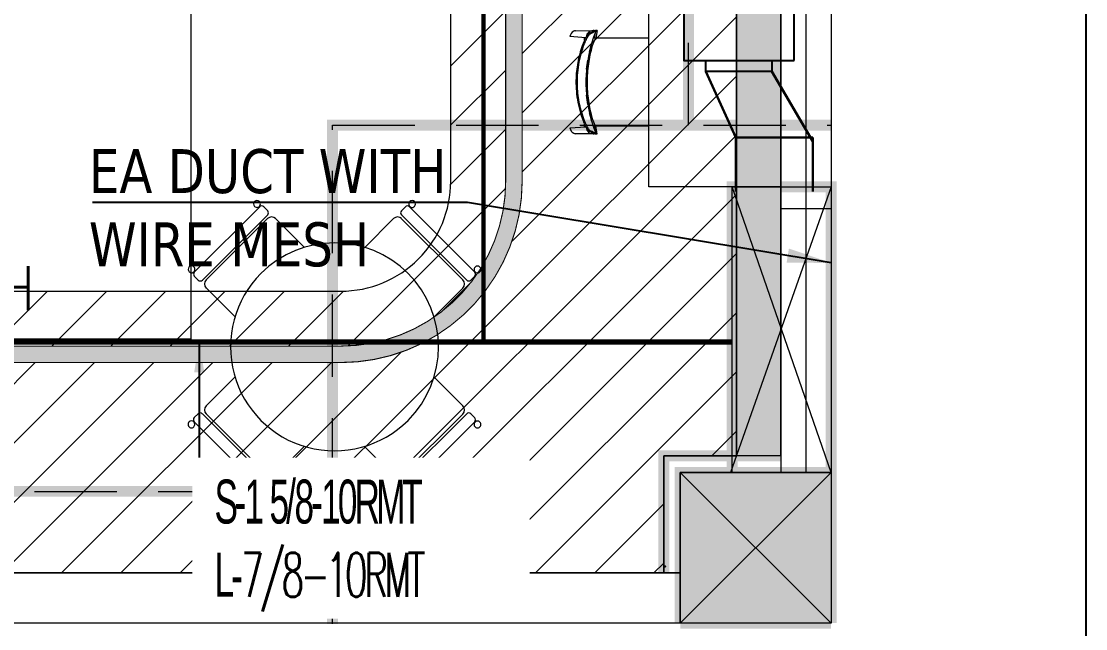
# Model space of a CAD drawing. Header units: millimetres. Extents: x -81374 to 485233, y -39075 to 157313.
# Drawn here: x 53329 to 58171, y 11680 to 14445 of the extents above; entities that cross this region are included whole.
import ezdxf
from ezdxf.enums import TextEntityAlignment as Align

# ---------------------------------------------------------------- set-up
doc = ezdxf.new("R2010")
doc.units = ezdxf.units.MM
doc.header["$PDMODE"] = 34
doc.header["$PDSIZE"] = -1
doc.linetypes.add('CENTER', pattern=[2, 1.25, -0.25, 0.25, -0.25])
doc.linetypes.add('HIDDEN', pattern=[0.375, 0.25, -0.125])
doc.layers.add('ceiling', color=7, linetype='Continuous', lineweight=5, true_color=0x560d91)
doc.layers.add('LinearLight', color=7, linetype='Continuous', lineweight=5, true_color=0xb41f08)
for name, color, linetype in [('CEN', 252, 'CENTER'), ('HATCH', 8, 'Continuous'), ('Hatch 01_UC', 7, 'Continuous'), ('HVAC-TEXT', 7, 'Continuous'), ('M HVAC DRAIN PIPE', 8, 'Continuous'), ('M-HVAC ELLIPTICAL DUCT', 6, 'Continuous'), ('M-HVAC VRV PIPE', 152, 'Continuous'), ('M-HVAC-SUPPLY AIR DUCT', 4, 'Continuous'), ('M-HVAC-TEXT', 7, 'Continuous'), ('PCE-HVACTEXT', 7, 'Continuous')]:
    doc.layers.add(name, color=color, linetype=linetype)
for name, color, linetype, lineweight in [('DRAIN PIPE', 76, 'Continuous', 30), ('G-IMPT', 8, 'Continuous', 5), ('HVAC EA DUCT', 1, 'Continuous', 30), ('ID-MODULAR', 44, 'Continuous', 9), ('M-HVAC-EQUIP TEXT', 230, 'Continuous', 0), ('VRF -COPPER PIPE', 4, 'Continuous', 9)]:
    doc.layers.add(name, color=color, linetype=linetype, lineweight=lineweight)
doc.styles.add('HVAC TEXT', font='Romans.shx', dxfattribs={"width": 0.8, "height": 100})
doc.styles.add('romans', font='stylu.ttf', dxfattribs={"height": 125})
doc.styles.add('rs', font='romans.shx', dxfattribs={"width": 0.75})
doc.styles.get("Standard").update_dxf_attribs({"font": 'arial.ttf'})
doc.dimstyles.new('GLAZ ALU', dxfattribs={"dimscale": 100, "dimtxt": 2, "dimasz": 1.4, "dimexe": 0.8, "dimexo": 0.8, "dimgap": 0.75, "dimtad": 1, "dimdec": 0, "dimzin": 0, "dimdsep": 46, "dimtxsty": 'rs', "dimcen": 0.09, "dimclrd": 8, "dimclre": 8, "dimclrt": 2, "dimadec": 0, "dimazin": 0, "dimtfac": 1, "dimtdec": 0, "dimtmove": 0, "dimatfit": 3, "dimfxl": 1, "dimtolj": 1, "dimtzin": 0, "dimarcsym": 0})
doc.dimstyles.new('HVAC DIM', dxfattribs={"dimtxt": 100, "dimasz": 200, "dimexe": 50, "dimexo": 50, "dimgap": 50, "dimtad": 1, "dimtoh": 1, "dimdec": 0, "dimzin": 0, "dimdsep": 46, "dimtxsty": 'HVAC TEXT', "dimcen": 50, "dimclrd": 7, "dimclre": 7, "dimclrt": 7, "dimadec": 0, "dimazin": 0, "dimtfac": 1, "dimtdec": 0, "dimtofl": 0, "dimtmove": 0, "dimatfit": 3, "dimfxl": 1, "dimtolj": 1, "dimtzin": 0, "dimarcsym": 0})
pattern_1 = [(225, (86411.17, 39444.27), (134.70384, -134.70384), [])]

# ---------------------------------------------------------------- blocks, each defined once
blk = doc.blocks.new('ng')
at = {"layer": 'CEN', "color": 9, "linetype": 'Continuous', "lineweight": 0, "true_color": 0xc7c8ca}
for p, q in [((30084.6, 27052.7), (29398.3, 27739)), ((29398.3, 27052.7), (30084.6, 27739)), ((29398.3, 27739), (30084.6, 27739)), ((29398.3, 27052.7), (29398.3, 27739)), ((30084.6, 27052.7), (29398.3, 27739)), ((29398.3, 27052.7), (30084.6, 27739)), ((29398.3, 27739), (30084.6, 27739)), ((29398.3, 27052.7), (29398.3, 27739)), ((30084.6, 27739), (30084.6, 27052.7)), ((30084.6, 27739), (30084.6, 27052.7)), ((30084.6, 27052.7), (29398.3, 27052.7)), ((30084.6, 27052.7), (29398.3, 27052.7))]:
    blk.add_line(p, q, dxfattribs=at)
at = {"layer": 'CEN', "color": 9, "linetype": 'HIDDEN', "lineweight": 0, "ltscale": 1500, "true_color": 0xc7c8ca}
blk.add_line((39209.2, 27139), (31669.2, 27139), dxfattribs=at)
for points in [[(31667.1, 27742.7), (31667.1, 25472.8), (29397.1, 25472.8)], [(30047.1, 25472.8), (30047.1, 19521.3)]]:
    blk.add_lwpolyline(points, dxfattribs=at)
at = {"layer": 'CEN', "color": 9, "linetype": 'Continuous', "lineweight": 0, "true_color": 0xc7c8ca}
for points in [[(29627.1, 27052.7), (30084.6, 27052.7), (30084.6, 27510.2)], [(29627.1, 26977.7), (30159.6, 26977.7), (30159.6, 27510.2)]]:
    blk.add_lwpolyline(points, dxfattribs=at)
blk = doc.blocks.new('floor plan 1')
at = {"layer": 'G-IMPT', "ltscale": 500}
h = blk.add_hatch(color=8, dxfattribs=at)
h.dxf.hatch_style = 1
h.paths.add_polyline_path([(1158, -50780.7), (1844.2, -50780.7), (1844.2, -51466.9), (1158, -51466.9)])
at = {"layer": 'CEN', "linetype": 'Continuous'}
blk.add_point((1913.1, -51039.2), dxfattribs=at)
at = {"layer": 'DEFPOINTS', "color": 8, "linetype": 'Continuous'}
blk.add_line((0, -82350.1), (0, 0), dxfattribs=at)
at = {"layer": 'G-IMPT', "color": 55, "linetype": 'Continuous', "true_color": 0xb49f4b}
for p, q in [((1844.2, -50780.7), (8859.2, -50780.7)), ((1844.2, -51009.4), (8888, -51009.4)), ((1158, -60591.5), (1158, -51466.9)), ((1386.7, -60591.5), (1386.7, -51466.9))]:
    blk.add_line(p, q, dxfattribs=at)
at = {"layer": 'G-IMPT', "color": 8, "ltscale": 500}
for p, q in [((1844.2, -51009.4), (1844.2, -50780.7)), ((1844.2, -50780.7), (8888, -50780.7)), ((8888, -51009.4), (1844.2, -51009.4)), ((8549.5, -51009.4), (2203.1, -51009.4)), ((2779.2, -51697.3), (3076.4, -51400.3)), ((3095, -51400.3), (3113, -51418.3)), ((3721, -51418.3), (3739, -51400.4)), ((3757.6, -51400.4), (4054.7, -51697.6)), ((3113, -51436.8), (2815.7, -51733.9)), ((2833.1, -51732.7), (3111.8, -51454.2)), ((3148.9, -51454.2), (3280, -51585.4)), ((3552.7, -51586.6), (3685.1, -51454.3)), ((4018.1, -51734.2), (3721, -51436.9)), ((3722.2, -51454.3), (4000.7, -51733)), ((1158, -52766.9), (1158, -51466.9)), ((1158, -51466.9), (1608, -51466.9)), ((1158, -51466.9), (1608, -52766.9)), ((1158, -52766.9), (1615.5, -51466.9)), ((1608, -51466.9), (1608, -52766.9)), ((2797.1, -51733.9), (2779.2, -51715.9)), ((4054.7, -51716.2), (4036.7, -51734.2)), ((2964.2, -51901.1), (2833.1, -51769.9)), ((4000.7, -51770.1), (3868.4, -51902.4)), ((2833, -52306), (2965.4, -52173.8)), ((3869.5, -52175.1), (4000.7, -52306.3)), ((2779.1, -52360), (2797.1, -52342)), ((3076.1, -52675.8), (2779.1, -52378.5)), ((2815.6, -52342), (3112.7, -52639.2)), ((3111.5, -52621.8), (2833, -52343.2)), ((3720.8, -52639.3), (4018, -52342.2)), ((4000.6, -52343.4), (3722, -52621.9)), ((4054.6, -52378.8), (3757.3, -52675.9)), ((4036.6, -52342.2), (4054.6, -52360.2)), ((3281, -52489.6), (3148.7, -52621.9)), ((3684.8, -52621.9), (3553.7, -52490.8)), ((3112.7, -52657.8), (3094.7, -52675.8)), ((3738.8, -52675.9), (3720.8, -52657.9)), ((1608, -52766.9), (1158, -52766.9)), ((1386.7, -55166.9), (1386.7, -52766.9)), ((1386.7, -52766.9), (1986.7, -52766.9)), ((1986.7, -52766.9), (1986.7, -55166.9)), ((2222.1, -53007.9), (2227.6, -53042.3)), ((2228.4, -53010.2), (2235, -53010.1)), ((2235, -53010.1), (2228.4, -53010.2)), ((2228.6, -53008.4), (2233.4, -53042.9)), ((2236, -53007.8), (2240.2, -53007.8)), ((2240.2, -53007.8), (2236, -53007.8)), ((2241.5, -53007.9), (2251.7, -53008.3)), ((2242.5, -53007.9), (2321.5, -53008.5)), ((1986.7, -53042.9), (2231.4, -53042.9)), ((2227.9, -53042.9), (2227.6, -53042.3)), ((2247.1, -53064), (2257.6, -53103.8)), ((2346.1, -53034.7), (2273.9, -53040.4)), ((2279.4, -53039.9), (2279.4, -53051.3)), ((2265, -53141.8), (2270.3, -53183.3)), ((2272.8, -53222), (2272.8, -53263.8)), ((2270.3, -53302.5), (2265, -53344)), ((2257.6, -53382), (2246.9, -53422.5)), ((1986.7, -53442.9), (2231.4, -53442.9)), ((2222.1, -53477.9), (2227.6, -53443.6)), ((2227.6, -53443.6), (2227.9, -53442.9)), ((2233.7, -53442.9), (2228.8, -53477)), ((2273.9, -53445.5), (2346.1, -53451.1)), ((2279.4, -53434.6), (2279.4, -53445.9)), ((2235, -53475.7), (2228.4, -53475.7)), ((2228.4, -53475.7), (2235, -53475.7)), ((2228.8, -53477), (2228.7, -53477.4)), ((2240.2, -53478), (2236, -53478)), ((2236, -53478), (2240.2, -53478)), ((2251.7, -53477.6), (2241.5, -53478)), ((2321.5, -53477.4), (2242.5, -53477.9))]:
    blk.add_line(p, q, dxfattribs=at)
at = {"layer": 'G-IMPT', "linetype": 'Continuous'}
for p, q in [((1158, -51466.9), (1386.7, -51466.9)), ((1272.3, -60591.5), (1272.3, -51466.9)), ((1158, -52666.9), (1386.7, -52666.9))]:
    blk.add_line(p, q, dxfattribs=at)
at = {"layer": 'G-IMPT', "color": 8, "ltscale": 500}
for centre, radius, start, end in [((2242.6, -51326), 319, 82.88460365502127, 82.88461780548309), ((3064.3, -51387.4), 15.6, 44.9848, 224.9848), ((3064.3, -51387.4), 15.6, 224.9848, 44.9848), ((3085.7, -51409.6), 13.1, 44.9848, 134.9848), ((3748.3, -51409.7), 13.1, 44.9848, 134.9848), ((3769.9, -51387.7), 15.6, 134.9848, 314.9848), ((3769.9, -51387.7), 15.6, 314.9848, 134.9848), ((3130.3, -51472.8), 26.3, 44.9848, 134.9848), ((3103.7, -51427.5), 13.1, 314.9848, 44.9848), ((3703.6, -51472.9), 26.3, 44.9848, 134.9848), ((3730.3, -51427.6), 13.1, 134.9848, 224.9848), ((3416.9, -52038.1), 473.1, 314.9848, 134.9848), ((2766.5, -51685), 15.6, 44.9848, 224.9848), ((2766.5, -51685), 15.6, 224.9848, 44.9848), ((2788.5, -51706.6), 13.1, 134.9848, 224.9848), ((3416.9, -52038.1), 473.1, 134.9848, 314.9848), ((4067.6, -51685.5), 15.6, 134.9848, 314.9848), ((4045.4, -51706.9), 13.1, 314.9848, 44.9848), ((4067.6, -51685.5), 15.6, 314.9848, 134.9848), ((2806.4, -51724.6), 13.1, 224.9848, 314.9848), ((2851.7, -51751.3), 26.3, 134.9848, 224.9848), ((3982.2, -51751.5), 26.3, 314.9848, 44.9848), ((4027.4, -51724.9), 13.1, 224.9848, 314.9848), ((2851.6, -52324.6), 26.3, 134.9848, 224.9848), ((3982.1, -52324.8), 26.3, 314.9848, 44.9848), ((2766.2, -52390.6), 15.6, 134.9848, 314.9848), ((2766.2, -52390.6), 15.6, 314.9848, 134.9848), ((2788.4, -52369.3), 13.1, 134.9848, 224.9848), ((2806.3, -52351.3), 13.1, 44.9848, 134.9848), ((4027.3, -52351.5), 13.1, 44.9848, 134.9848), ((4067.3, -52391.1), 15.6, 44.9848, 224.9848), ((4045.3, -52369.5), 13.1, 314.9848, 44.9848), ((4067.3, -52391.1), 15.6, 224.9848, 44.9848), ((3130.1, -52603.3), 26.3, 224.9848, 314.9848), ((3703.4, -52603.3), 26.3, 224.9848, 314.9848), ((3063.8, -52688.5), 15.6, 314.9848, 134.9848), ((3085.4, -52666.5), 13.1, 224.9848, 314.9848), ((3103.4, -52648.5), 13.1, 314.9848, 44.9848), ((3730.1, -52648.6), 13.1, 134.9848, 224.9848), ((3748.1, -52666.6), 13.1, 224.9848, 314.9848), ((3769.5, -52688.8), 15.6, 44.9848, 224.9848), ((3063.8, -52688.5), 15.6, 134.9848, 314.9848), ((3769.5, -52688.8), 15.6, 224.9848, 44.9848), ((2240.2, -53040.4), 32.6, 7.5802, 90), ((2240.2, -53040.4), 32.6, 7.5802, 90), ((2314.6, -53039.6), 31.9, 63.372, 77.5779), ((2314.6, -53039.6), 31.9, 8.8286, 63.372), ((2240.2, -53445.4), 32.6, 270, 352.4198), ((2240.2, -53445.4), 32.6, 270, 352.4198), ((2314.6, -53446.2), 31.9, 296.628, 351.1714), ((2314.6, -53446.2), 31.9, 282.4221, 296.628)]:
    blk.add_arc(centre, radius, start, end, dxfattribs=at)
blk.add_ellipse((1664, -53242.9), major_axis=(0, -618.5), ratio=0.984957, start_param=1.184993, end_param=1.9566, dxfattribs=at)
for points in [[(2229.9, -53007.8), (2227.6, -53007.9), (2224.1, -53007.9), (2221.7, -53007.9), (2222.2, -53007.9), (2222.9, -53008)], [(2222.9, -53008), (2223.1, -53008), (2223.7, -53008.1), (2224.5, -53008.5), (2224.9, -53008.7)], [(2224.9, -53008.7), (2225.4, -53008.9), (2226.5, -53009.4), (2227.7, -53009.9), (2228.4, -53010.2)], [(2229.5, -53008), (2228.7, -53007.9), (2228.2, -53007.9), (2230.3, -53007.9), (2233.8, -53007.9), (2236, -53007.8)], [(2228.4, -53010.2), (2231.1, -53011.5), (2236.7, -53014.2), (2245.4, -53018.2), (2251.4, -53020.9), (2254.5, -53022.3)], [(2229, -53008.3), (2228.5, -53008.4), (2228.5, -53008.5), (2229.9, -53008.7), (2231.1, -53008.8)], [(2231.6, -53008.7), (2231.1, -53008.5), (2230.3, -53008.1), (2229.7, -53008), (2229.5, -53008)], [(2231.1, -53008.8), (2231.5, -53008.8), (2232.6, -53008.9), (2234, -53009.4), (2234.8, -53009.8)], [(2235, -53010.1), (2234.3, -53009.8), (2233.7, -53009.6), (2233.1, -53009.4)], [(2228.9, -53042.9), (2228, -53042.9), (2227.4, -53042.9), (2228.9, -53042.9), (2230.2, -53042.9)], [(2230.2, -53442.9), (2228.9, -53442.9), (2227.4, -53442.9), (2228, -53442.9), (2228.9, -53442.9)], [(2222.9, -53477.9), (2222.2, -53477.9), (2221.7, -53477.9), (2224.1, -53477.9), (2227.6, -53478), (2229.9, -53478)], [(2224.9, -53477.1), (2224.5, -53477.4), (2223.7, -53477.7), (2223.1, -53477.9), (2222.9, -53477.9)], [(2228.4, -53475.7), (2227.7, -53475.9), (2226.5, -53476.4), (2225.4, -53476.9), (2224.9, -53477.1)], [(2254.5, -53463.6), (2251.4, -53464.9), (2245.4, -53467.6), (2236.7, -53471.6), (2231.1, -53474.3), (2228.4, -53475.7)], [(2236, -53478), (2233.8, -53478), (2230.3, -53477.9), (2228.2, -53477.9), (2228.7, -53477.9), (2229.5, -53477.9)], [(2231.1, -53477.1), (2230, -53477.1), (2228.5, -53477.3), (2228.6, -53477.4), (2229, -53477.5)], [(2229.5, -53477.9), (2229.7, -53477.9), (2230.3, -53477.7), (2231.1, -53477.4), (2231.6, -53477.1)], [(2234.8, -53476), (2234, -53476.4), (2232.6, -53476.9), (2231.5, -53477), (2231.1, -53477.1)], [(2233.1, -53476.4), (2233.7, -53476.2), (2234.3, -53476), (2235, -53475.7)], [(2235.8, -53475.4), (2235.4, -53475.7), (2235.1, -53475.9), (2234.8, -53476)]]:
    blk.add_open_spline(points, degree=3, dxfattribs=at)
for points, knots in [([(2236.8, -53011.3), (2236.7, -53011.2), (2236.6, -53011), (2236.2, -53010.7), (2235.6, -53010.3), (2235.1, -53009.9), (2234.8, -53009.8)], [-0.3333333, -0.3333333, -0.3333333, -0.3333333, -0.2916667, -0.25, -0.1666667, 0, 0, 0, 0]), ([(2261.4, -53022.3), (2258.3, -53020.9), (2252.2, -53018.2), (2244, -53014.4), (2238.9, -53012), (2236.7, -53010.9)], [0, 0, 0, 0, 0.3333333, 0.6666667, 0.9304775, 0.9304775, 0.9304775, 0.9304775]), ([(2239.1, -53042.6), (2235.7, -53042.5), (2230.1, -53042.4), (2227.9, -53042.3), (2227.6, -53042.3)], [-0.9633418, -0.9633418, -0.9633418, -0.9633418, -0.6666667, -0.3333333, -0.3333333, -0.3333333, -0.3333333]), ([(2244.4, -53077.9), (2243.6, -53075.3), (2242, -53070.1), (2239.7, -53064), (2237.9, -53059.5), (2236.5, -53056.3), (2235.2, -53053.4), (2233.9, -53050.8), (2232.7, -53048.4), (2231.3, -53045.8), (2229.8, -53043.6), (2229.1, -53042.9), (2228.9, -53042.9)], [0, 0, 0, 0, 0.142857, 0.285714, 0.357143, 0.428571, 0.5, 0.571429, 0.642857, 0.714286, 0.857143, 1, 1, 1, 1]), ([(2254.5, -53022.3), (2255.1, -53022.5), (2256.4, -53023.7), (2258.7, -53026.7), (2260.7, -53029.6), (2262.5, -53032.4), (2264.1, -53034.9), (2265.2, -53036.9), (2266.4, -53039), (2268, -53041.9), (2270.1, -53045.8), (2272.6, -53050.8), (2275.8, -53057.9), (2278.1, -53063.4), (2279.5, -53067.2)], [0, 0, 0, 0, 0.166667, 0.25, 0.333333, 0.416667, 0.458333, 0.5, 0.541667, 0.583333, 0.666667, 0.75, 0.833333, 1, 1, 1, 1]), ([(2286.2, -53067.2), (2284.8, -53063.4), (2282.5, -53057.8), (2279.3, -53050.8), (2276.9, -53045.8), (2274.9, -53041.9), (2273.2, -53039), (2272.1, -53036.9), (2270.9, -53034.9), (2269.4, -53032.4), (2267.6, -53029.5), (2265.6, -53026.7), (2263.3, -53023.7), (2262, -53022.5), (2261.4, -53022.3)], [0, 0, 0, 0, 0.166667, 0.25, 0.333333, 0.416667, 0.458333, 0.5, 0.541667, 0.583333, 0.666667, 0.75, 0.833333, 1, 1, 1, 1]), ([(2244.4, -53407.9), (2248.4, -53394.5), (2255.3, -53367.5), (2265.3, -53312.6), (2270.2, -53242.9), (2265.3, -53173.2), (2255.3, -53118.3), (2248.4, -53091.3), (2244.4, -53077.9)], [0, 0, 0, 0, 0.125, 0.25, 0.5, 0.75, 0.875, 1, 1, 1, 1]), ([(2279.5, -53067.2), (2284.3, -53079.6), (2292.9, -53104.8), (2305.8, -53156.6), (2312.8, -53212.9), (2312.2, -53272.9), (2306.6, -53322.6), (2295.9, -53371.5), (2285.5, -53403.1), (2279.5, -53418.7)], [0, 0, 0, 0, 0.111111, 0.222222, 0.444444, 0.583333, 0.722222, 0.861111, 1, 1, 1, 1]), ([(2286.2, -53418.7), (2291, -53406.2), (2299.4, -53381), (2312.2, -53329.2), (2321.2, -53256.3), (2316.5, -53179.6), (2302.4, -53114.4), (2292.2, -53082.8), (2286.2, -53067.2)], [0, 0, 0, 0, 0.111111, 0.222222, 0.444444, 0.722222, 0.861111, 1, 1, 1, 1]), ([(2227.6, -53443.5), (2227.9, -53443.5), (2230.1, -53443.4), (2235.7, -53443.3), (2239.1, -53443.3)], [-0.6666667, -0.6666667, -0.6666667, -0.6666667, -0.3333333, -0.0366578, -0.0366578, -0.0366578, -0.0366578]), ([(2228.9, -53442.9), (2229.1, -53442.9), (2229.8, -53442.3), (2231.3, -53440), (2232.7, -53437.4), (2233.9, -53435.1), (2235.2, -53432.4), (2236.5, -53429.5), (2237.9, -53426.4), (2239.7, -53421.8), (2242, -53415.7), (2243.6, -53410.5), (2244.4, -53407.9)], [0, 0, 0, 0, 0.142857, 0.285714, 0.357143, 0.428571, 0.5, 0.571429, 0.642857, 0.714286, 0.857143, 1, 1, 1, 1]), ([(2279.5, -53418.7), (2278.1, -53422.4), (2275.8, -53428), (2272.6, -53435), (2270.1, -53440), (2268, -53443.9), (2266.4, -53446.8), (2265.2, -53448.9), (2264.1, -53450.9), (2262.5, -53453.4), (2260.7, -53456.3), (2258.7, -53459.1), (2256.4, -53462.1), (2255.1, -53463.3), (2254.5, -53463.6)], [0, 0, 0, 0, 0.166667, 0.25, 0.333333, 0.416667, 0.458333, 0.5, 0.541667, 0.583333, 0.666667, 0.75, 0.833333, 1, 1, 1, 1]), ([(2261.4, -53463.6), (2262, -53463.3), (2263.3, -53462.1), (2265.6, -53459.1), (2267.6, -53456.3), (2269.4, -53453.4), (2270.9, -53450.9), (2272.1, -53448.9), (2273.2, -53446.8), (2274.9, -53443.9), (2276.9, -53440), (2279.3, -53435), (2282.5, -53428), (2284.8, -53422.4), (2286.2, -53418.7)], [0, 0, 0, 0, 0.166667, 0.25, 0.333333, 0.416667, 0.458333, 0.5, 0.541667, 0.583333, 0.666667, 0.75, 0.833333, 1, 1, 1, 1]), ([(2236.7, -53474.9), (2238.9, -53473.8), (2244, -53471.4), (2252.2, -53467.6), (2258.3, -53464.9), (2261.4, -53463.6)], [0.0693294, 0.0693294, 0.0693294, 0.0693294, 0.3333333, 0.6666667, 1, 1, 1, 1])]:
    blk.add_open_spline(points, degree=3, knots=knots, dxfattribs=at)
at = {"layer": 'CEN', "linetype": 'Continuous'}
blk.add_blockref('ng', (-28240.4, -78519.6), dxfattribs=at)
at = {"layer": 'G-IMPT', "color": 8, "ltscale": 500}
for rotation, p in [(359.9992, (39680.6, -4989.6, 0)), (359.9992, (35886.7, -10139.3, 0)), (270.0008, (28873.3, -20643.5, 0)), (359.9992, (11975.3, -26935.4, 0)), (359.9992, (15267.6, -26935.4, 0)), (359.9992, (26686.3, -26987.7, 0)), (270.0008, (15861.1, -28615, 0)), (89.9992, (23697.8, -33300.6, 0)), (89.9992, (23597.9, -35337.7, 0)), (89.9992, (23597.9, -37388.3, 0)), (359.9992, (13750.4, -37781.5, 0)), (89.9992, (23697.8, -40746.8, 0)), (89.9992, (23597.8, -44302.5, 0)), (89.9992, (23597.8, -46399.1, 0)), (89.9992, (23697.8, -48339.8, 0)), (89.9992, (23697.8, -54280, 0)), (359.9992, (27418.1, -55702.4, 0)), (89.9992, (9671.9, -65856.5, 0)), (359.9992, (4684.1, -67403.4, 0)), (359.9992, (8737.2, -67403.4, 0))]:
    blk.add_attdef('PARTITIONTYPE', text='', height=200, rotation=rotation, dxfattribs=at).set_placement(p, align=Align.MIDDLE_CENTER)
blk = doc.blocks.new('FAN PANTRY ROOM')
at = {"layer": 'M-HVAC ELLIPTICAL DUCT', "color": 6, "linetype": 'Continuous', "elevation": 0}
for points in [[(375375.9, 114297.7), (375675.9, 114297.7), (375675.9, 114347.7), (375375.9, 114347.7)], [(375776.9, 113599.7), (375776.9, 114297.7), (375274.9, 114297.7), (375274.9, 113599.7)], [(375375.9, 113599.7), (375675.9, 113599.7), (375675.9, 113549.7), (375375.9, 113549.7)]]:
    blk.add_lwpolyline(points, close=True, dxfattribs=at)

msp = doc.modelspace()

# ---------------------------------------------------------------- hatches: boundary and pattern name
at = {"layer": 'HATCH'}
h = msp.add_hatch(color=8, dxfattribs=at)
h.dxf.hatch_style = 1
edge = h.paths.add_edge_path(flags=16)
edge.add_arc((51082.8, 23076.1), 750, 450, 540)
edge.add_line((50332.8, 23076.1), (50332.8, 13716.5))
edge.add_arc((51082.8, 13716.5), 750, 180, 270)
edge.add_line((51082.8, 12966.5), (54782.5, 12966.5))
edge.add_arc((54782.5, 13716.5), 750, 270, 360)
edge.add_line((55532.5, 13716.5), (55532.5, 23076.1))
edge.add_arc((54782.5, 23076.1), 750, 360, 450)
edge.add_line((54782.5, 23826.1), (51082.8, 23826.1))
edge = h.paths.add_edge_path()
edge.add_arc((51082.8, 23076.1), 825, 450, 540)
edge.add_line((50257.8, 23076.1), (50257.8, 13716.5))
edge.add_arc((51082.8, 13716.5), 825, 180, 270)
edge.add_line((51082.8, 12891.5), (54782.5, 12891.5))
edge.add_arc((54782.5, 13716.5), 825, 270, 360)
edge.add_line((55607.5, 13716.5), (55607.5, 23076.1))
edge.add_arc((54782.5, 23076.1), 825, 360, 450)
edge.add_line((54782.5, 23901.1), (51082.8, 23901.1))
at = {"layer": 'Hatch 01_UC', "linetype": 'Continuous', "lineweight": 0, "transparency": 33554597}
h = msp.add_hatch(dxfattribs=at)
h.set_pattern_fill('ANSI31', color=8, scale=60, angle=180)
h.set_pattern_definition(pattern_1)
h.paths.add_polyline_path([(56014.8, 24856.1), (49282.8, 24856.1), (49282.8, 18559.3), (49282.8, 11934), (56251.6, 11934), (56251.6, 12466.5), (56584.1, 12466.5), (56584.1, 21441.1), (56022.8, 21441.1), (56022.8, 22506.1), (56582.5, 22506.1), (56582.5, 24856.1)])
edge = h.paths.add_edge_path(flags=16)
edge.add_ellipse((51082.8, 23076.1), major_axis=(825, 0), ratio=1, start_angle=90, end_angle=180)
edge.add_line((50257.8, 23076.1), (50257.8, 13716.5))
edge.add_ellipse((51082.8, 13716.5), major_axis=(825, 0), ratio=1, start_angle=180, end_angle=270)
edge.add_line((51082.8, 12891.5), (54782.5, 12891.5))
edge.add_ellipse((54782.5, 13716.5), major_axis=(825, 0), ratio=1, start_angle=270, end_angle=360)
edge.add_line((55607.5, 13716.5), (55607.5, 23076.1))
edge.add_ellipse((54782.5, 23076.1), major_axis=(825, 0), ratio=1, start_angle=0, end_angle=90)
edge.add_line((54782.5, 23901.1), (51082.8, 23901.1))
h = msp.add_hatch(dxfattribs=at)
h.set_pattern_fill('ANSI31', color=8, scale=60, angle=180)
h.set_pattern_definition(pattern_1)
edge = h.paths.add_edge_path(flags=16)
edge.add_arc((51082.8, 23076.1), 500, 450, 540)
edge.add_line((50582.8, 23076.1), (50582.8, 13716.5))
edge.add_arc((51082.8, 13716.5), 500, 180, 270)
edge.add_line((51082.8, 13216.5), (54782.5, 13216.5))
edge.add_arc((54782.5, 13716.5), 500, 270, 360)
edge.add_line((55282.5, 13716.5), (55282.5, 23076.1))
edge.add_arc((54782.5, 23076.1), 500, 360, 450)
edge.add_line((54782.5, 23576.1), (51082.8, 23576.1))
edge = h.paths.add_edge_path()
edge.add_ellipse((51082.8, 23076.1), major_axis=(750, 0), ratio=1, start_angle=90, end_angle=180)
edge.add_line((50332.8, 23076.1), (50332.8, 13716.5))
edge.add_ellipse((51082.8, 13716.5), major_axis=(750, 0), ratio=1, start_angle=180, end_angle=270)
edge.add_line((51082.8, 12966.5), (54782.5, 12966.5))
edge.add_ellipse((54782.5, 13716.5), major_axis=(750, 0), ratio=1, start_angle=270, end_angle=360)
edge.add_line((55532.5, 13716.5), (55532.5, 23076.1))
edge.add_ellipse((54782.5, 23076.1), major_axis=(750, 0), ratio=1, start_angle=0, end_angle=90)
edge.add_line((54782.5, 23826.1), (51082.8, 23826.1))
h = msp.add_hatch(dxfattribs=at)
h.set_pattern_fill('GOST_WOOD', color=8, scale=15, angle=270)
h.set_pattern_definition([(360, (86409.58, 39444.27), (-4e-14, -90), [150, -30]), (360, (86379.58, 39414.27), (-4e-14, -90), [90, -22.5, 45, -22.5]), (360, (86334.58, 39384.27), (-4e-14, -90), [150, -30])])
h.paths.add_polyline_path([(56582.5, 21441.1), (56782.5, 21441.1), (56782.5, 12466.5), (56582.5, 12466.5)])

# ---------------------------------------------------------------- linework, layer by layer
at = {"layer": 'ceiling', "color": 8, "linetype": 'Continuous'}
msp.add_lwpolyline([(56014.8, 24856.1), (49282.8, 24856.1), (49282.8, 18559.3), (49282.8, 18559.3), (49282.8, 11934), (56251.6, 11934), (56251.6, 12466.5), (56584.1, 12466.5), (56584.1, 21441.1), (56022.8, 21441.1), (56022.8, 22506.1), (56582.5, 22506.1), (56582.5, 24856.1), (56014.8, 24856.1)], dxfattribs=at)
msp.add_lwpolyline([(51082.8, 23576.1, 0.414214), (50582.8, 23076.1), (50582.8, 13716.5, 0.414214), (51082.8, 13216.5), (54782.5, 13216.5, 0.414214), (55282.5, 13716.5), (55282.5, 23076.1, 0.414214), (54782.5, 23576.1)], format="xyb", close=True, dxfattribs=at)
at = {"layer": 'CEN', "color": 11, "linetype": 'HIDDEN', "lineweight": 0, "ltscale": 1500, "const_width": 50}
for points in [[(56364.1, 13971.5), (56364.1, 19923)], [(54744.1, 11701.5), (54744.1, 13971.5), (57014.1, 13971.5)], [(47202, 12305.3), (54741.9, 12305.3)]]:
    msp.add_lwpolyline(points, dxfattribs=at)
at = {"layer": 'CEN', "color": 11, "linetype": 'Continuous', "lineweight": 0, "const_width": 50}
for points in [[(56784.1, 12466.5), (56251.6, 12466.5), (56251.6, 11934)], [(56784.1, 12391.5), (56326.6, 12391.5), (56326.6, 11934)], [(57012.8, 12391.5), (56326.6, 11705.3)], [(56326.6, 12391.5), (57012.8, 11705.3)], [(56326.6, 12391.5), (57012.8, 12391.5)], [(56326.6, 11705.3), (56326.6, 12391.5)], [(57012.8, 12391.5), (56326.6, 11705.3)], [(56326.6, 12391.5), (57012.8, 11705.3)], [(56326.6, 12391.5), (57012.8, 12391.5)], [(56326.6, 11705.3), (56326.6, 12391.5)], [(57012.8, 12391.5), (57012.8, 11705.3)], [(57012.8, 12391.5), (57012.8, 11705.3)], [(57012.8, 11705.3), (56326.6, 11705.3)], [(57012.8, 11705.3), (56326.6, 11705.3)]]:
    msp.add_lwpolyline(points, dxfattribs=at)
at = {"layer": 'DRAIN PIPE', "color": 76, "linetype": 'Continuous', "const_width": 20, "elevation": 0}
for points in [[(56562.8, 12982.3), (55431.1, 12982.3), (55431.1, 24174.9), (54275.4, 24174.9)], [(55431.1, 12982.3), (50462.3, 12982.3), (50462.3, 12464.8)]]:
    msp.add_lwpolyline(points, dxfattribs=at)
at = {"layer": 'HVAC EA DUCT'}
for p, q in [((56579.9, 13916.6, 0), (56443.4, 14216.6, 0)), ((56929.9, 13897.8, 0), (56743.4, 14216.6, 0)), ((56579.9, 13670.3, 0), (56579.9, 13916.6, 0)), ((56579.9, 13916.6, 0), (56929.9, 13916.6, 0)), ((56929.9, 13670.3, 0), (56929.9, 13916.6, 0))]:
    msp.add_line(p, q, dxfattribs=at)
at = {"layer": 'HVAC EA DUCT', "const_width": 50, "elevation": 0}
msp.add_lwpolyline([(57012.8, 13170.3), (57012.8, 13520.3)], dxfattribs=at)
at = {"layer": 'ID-MODULAR', "color": 45, "linetype": 'Continuous'}
msp.add_lwpolyline([(56582.5, 21441.1), (56782.5, 21441.1), (56782.5, 12466.5), (56582.5, 12466.5)], close=True, dxfattribs=at)
at = {"layer": 'LinearLight', "color": 8, "const_width": 5}
for points in [[(51082.8, 23901.1, 0.414214), (50257.8, 23076.1), (50257.8, 13716.5, 0.414214), (51082.8, 12891.5), (54782.5, 12891.5, 0.414214), (55607.5, 13716.5), (55607.5, 23076.1, 0.414214), (54782.5, 23901.1)], [(51082.8, 23826.1, 0.414214), (50332.8, 23076.1), (50332.8, 13716.5, 0.414214), (51082.8, 12966.5), (54782.5, 12966.5, 0.414214), (55532.5, 13716.5), (55532.5, 23076.1, 0.414214), (54782.5, 23826.1)]]:
    msp.add_lwpolyline(points, format="xyb", close=True, dxfattribs=at)
at = {"layer": 'M HVAC DRAIN PIPE', "color": 30, "linetype": 'Continuous', "const_width": 50}
msp.add_lwpolyline([(57012.8, 13691.5), (57012.8, 12391.5), (56562.8, 12391.5), (56562.8, 13691.5)], close=True, dxfattribs=at)
at = {"layer": 'M-HVAC VRV PIPE', "linetype": 'Continuous', "const_width": 20}
msp.add_lwpolyline([(52652.9, 12987), (56562.8, 12987)], dxfattribs=at)
at = {"layer": 'VRF -COPPER PIPE', "color": 0}
msp.add_lwpolyline([(51363.7, 15060.8), (54100.3, 15060.8), (54100.3, 12998.7), (51363.7, 12998.7)], close=True, dxfattribs=at)

# ---------------------------------------------------------------- block references
at = {"linetype": 'Continuous', "rotation": 180}
msp.add_blockref('floor plan 1', (58170.8, -39075.4), dxfattribs=at)
at = {"layer": 'M-HVAC ELLIPTICAL DUCT', "color": 6, "linetype": 'Continuous', "rotation": 360}
msp.add_blockref('FAN PANTRY ROOM', (-318932.4, -99333.1), dxfattribs=at)

# ---------------------------------------------------------------- texts
at = {"layer": 'HVAC-TEXT', "color": 0, "insert": (53636.7, 13863, 0), "char_height": 200, "width": 2222.355, "attachment_point": 1}
msp.add_mtext('\\pxql;{\\fVerdana|b0|i0|c0|p34;\\W0.8;\\C7;EA DUCT WITH \\PWIRE MESH}', dxfattribs=at)
at = {"layer": 'M-HVAC-EQUIP TEXT', "color": 0, "insert": (51420.5, 14997.4), "char_height": 200, "width": 2764.508, "attachment_point": 1, "style": 'HVAC TEXT'}
msp.add_mtext("{\\H0.99999x;VRF V-FOUR WAY CASSETTES IDU - 2NO'S\\P2TR / CFM-695\\PMODEL:-VLC-24\\P840WX840DX240H}", dxfattribs=at)

# ---------------------------------------------------------------- leaders
at = {"layer": 'M-HVAC-SUPPLY AIR DUCT', "linetype": 'Continuous'}
msp.add_leader([(57012.8, 13345.3, 0), (55358.6, 13619.6, 0), (53653.2, 13619.6, 0)], dimstyle='HVAC DIM', override={"dimtad": 0}, dxfattribs=at)
at = {"layer": 'PCE-HVACTEXT', "ltscale": 0.25}
msp.add_leader([(54138.7, 12987), (54138.7, 12090.9), (55266.9, 12090.9)], dimstyle='GLAZ ALU', override={"dimtad": 0, "dimclrd": 7, "dimclrt": 256, "dimfxl": 100, "dimfxlon": 1, "dimtfill": 1, "dimarcsym": 1}, dxfattribs=at)

# ---------------------------------------------------------------- next in the draw order: texts
at = {"layer": 'M-HVAC-TEXT', "insert": (54207.9, 11758.7), "char_height": 200, "width": 1334.442, "attachment_point": 7, "style": 'romans', "bg_fill": 2}
msp.add_mtext('\\pxql;{\\W0.6;\\T0.75;\\C150;S-1 5/8-10RMT\\P\\pt1;L-\\Fromans.shx|c1;7/8-10RMT}', dxfattribs=at)

doc.saveas('drawing.dxf')
